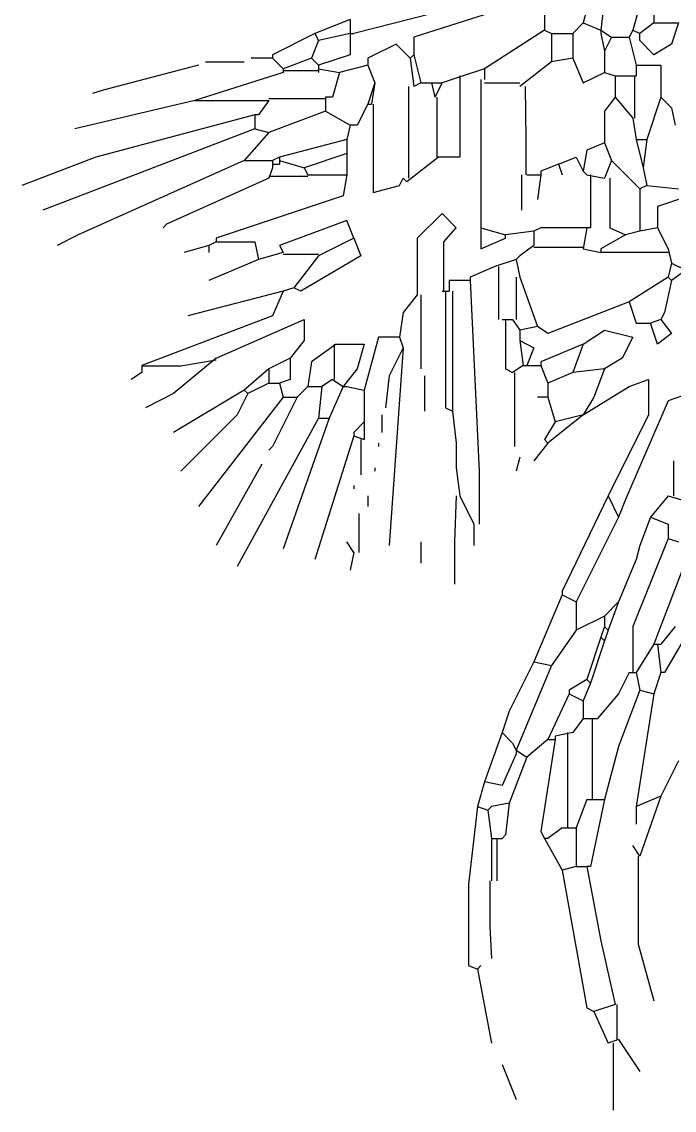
# Model space of a CAD drawing. Header units: millimetres. Extents: x 299 to 406, y 65 to 276.
# Drawn here: x 298.9 to 335.8, y 172.2 to 233.8 of the extents above; entities that cross this region are included whole.
import ezdxf

# ---------------------------------------------------------------- set-up
doc = ezdxf.new("R2010")
doc.units = ezdxf.units.MM
doc.layers.add('Standard', color=7, linetype='Continuous')

msp = doc.modelspace()

# ---------------------------------------------------------------- linework, layer by layer
at = {"layer": 'Standard', "linetype": 'Continuous'}
for p, q in [((325.457, 235.177), (317.657, 233.177)), ((331.857, 235.177), (331.657, 233.377)), ((325.457, 234.377), (321.057, 232.977)), ((328.457, 234.377), (328.457, 233.377)), ((330.857, 234.577), (330.657, 233.777)), ((333.857, 234.777), (333.457, 233.377)), ((334.657, 234.577), (334.657, 233.777)), ((317.457, 233.977), (315.457, 233.177)), ((317.457, 233.977), (317.457, 233.177)), ((330.657, 233.777), (330.057, 233.177)), ((330.657, 233.777), (331.657, 233.377)), ((334.657, 233.777), (333.857, 233.177)), ((334.657, 233.777), (336.057, 233.777)), ((336.057, 233.777), (335.657, 232.577)), ((315.457, 233.177), (313.057, 231.977)), ((315.457, 233.177), (315.657, 232.777)), ((317.457, 233.177), (315.657, 232.777)), ((317.457, 233.177), (317.657, 233.177)), ((317.457, 233.177), (317.457, 231.977)), ((328.457, 233.377), (325.057, 231.177)), ((328.457, 233.377), (328.857, 233.177)), ((328.857, 233.177), (330.057, 233.177)), ((328.857, 233.177), (328.857, 231.577)), ((330.057, 233.177), (330.057, 231.777)), ((331.657, 233.377), (331.657, 233.177)), ((331.657, 233.377), (332.257, 232.977)), ((331.657, 233.177), (331.857, 232.177)), ((333.457, 233.377), (333.257, 232.977)), ((333.457, 233.377), (333.857, 233.177)), ((333.857, 232.777), (333.857, 233.177)), ((315.657, 232.777), (315.257, 231.777)), ((320.057, 232.577), (318.457, 231.777)), ((320.857, 231.777), (320.057, 232.577)), ((321.057, 232.977), (321.057, 231.977)), ((332.257, 232.977), (331.857, 232.177)), ((332.257, 232.977), (333.257, 232.977)), ((333.257, 232.977), (333.657, 231.377)), ((334.657, 231.977), (333.857, 232.777)), ((335.657, 232.577), (334.657, 231.977)), ((313.057, 231.977), (313.057, 231.777)), ((317.457, 231.977), (315.657, 231.377)), ((321.057, 231.977), (320.857, 231.777)), ((321.057, 231.977), (321.457, 230.377)), ((331.857, 232.177), (331.857, 230.977)), ((308.857, 231.377), (303.457, 229.977)), ((309.257, 231.577), (311.457, 231.577)), ((313.057, 231.777), (311.857, 231.777)), ((313.057, 231.777), (313.657, 231.177)), ((315.257, 231.777), (313.657, 231.177)), ((315.257, 231.777), (315.657, 231.377)), ((315.657, 231.377), (315.657, 231.177)), ((318.457, 231.377), (316.857, 230.977)), ((318.457, 231.777), (318.457, 231.377)), ((318.457, 231.377), (318.857, 230.377)), ((320.857, 231.777), (321.057, 230.177)), ((328.857, 231.577), (327.057, 230.177)), ((330.057, 231.777), (328.857, 231.577)), ((330.057, 231.777), (330.657, 230.377)), ((333.657, 231.377), (333.657, 230.777)), ((333.657, 231.377), (335.057, 231.377)), ((335.057, 231.377), (335.057, 229.577)), ((313.657, 230.977), (308.657, 229.377)), ((313.657, 231.177), (313.657, 230.977)), ((313.657, 231.077), (315.657, 231.077)), ((315.657, 231.177), (316.857, 230.977)), ((315.657, 231.177), (315.657, 230.977)), ((316.857, 230.977), (316.457, 229.577)), ((323.857, 230.777), (322.657, 230.377)), ((323.657, 230.777), (323.657, 226.177)), ((325.057, 231.177), (323.857, 230.777)), ((325.057, 231.177), (325.057, 230.577)), ((330.657, 230.377), (331.857, 230.977)), ((331.857, 230.977), (332.457, 230.777)), ((332.457, 230.777), (332.457, 229.577)), ((332.457, 230.777), (333.657, 230.777)), ((333.557, 230.777), (333.557, 228.377)), ((318.857, 230.377), (318.457, 229.177)), ((318.857, 230.377), (318.657, 229.177)), ((320.757, 230.177), (320.757, 224.977)), ((321.457, 230.377), (321.057, 230.177)), ((321.457, 230.377), (322.057, 230.377)), ((322.057, 230.377), (322.257, 229.577)), ((322.057, 230.377), (322.657, 230.377)), ((322.657, 230.377), (322.257, 229.577)), ((324.857, 230.577), (324.857, 223.577)), ((325.057, 230.377), (327.057, 230.377)), ((327.357, 230.177), (327.407, 227.177)), ((303.457, 229.977), (302.857, 229.777)), ((316.057, 229.477), (312.857, 229.477)), ((316.457, 229.577), (316.057, 229.577)), ((316.057, 229.577), (316.057, 228.777)), ((322.357, 229.577), (322.357, 226.177)), ((332.457, 229.577), (331.857, 228.777)), ((332.457, 229.577), (333.457, 228.377)), ((335.057, 229.577), (334.257, 227.177)), ((335.057, 229.577), (335.657, 228.977)), ((308.657, 229.377), (301.857, 227.777)), ((308.657, 229.377), (312.857, 229.377)), ((312.857, 229.377), (312.257, 228.577)), ((318.457, 229.177), (317.857, 227.977)), ((318.457, 229.177), (318.657, 229.177)), ((318.757, 229.177), (318.757, 224.177)), ((335.657, 228.977), (335.857, 227.977)), ((312.057, 228.577), (303.057, 226.177)), ((312.057, 228.577), (312.057, 227.777)), ((312.257, 228.577), (312.057, 228.577)), ((316.057, 228.777), (312.857, 227.577)), ((316.057, 228.777), (317.457, 227.977)), ((331.857, 228.777), (331.857, 226.977)), ((333.457, 228.377), (333.657, 227.177)), ((312.057, 227.777), (300.057, 223.177)), ((312.857, 227.577), (311.457, 225.977)), ((312.057, 227.777), (312.857, 227.577)), ((317.457, 227.977), (317.257, 227.177)), ((317.857, 227.977), (317.457, 227.977)), ((317.257, 227.177), (313.457, 226.177)), ((317.257, 227.177), (317.257, 226.377)), ((327.407, 227.177), (327.407, 225.177)), ((331.857, 226.977), (330.857, 226.577)), ((331.857, 226.977), (332.257, 225.977)), ((333.657, 227.177), (334.057, 225.577)), ((333.657, 227.177), (334.257, 227.177)), ((334.257, 227.177), (334.057, 225.577)), ((317.257, 226.377), (314.857, 225.577)), ((317.257, 226.377), (317.257, 225.177)), ((330.857, 226.577), (330.657, 225.377)), ((303.057, 226.177), (298.857, 224.577)), ((311.457, 225.977), (302.057, 221.777)), ((311.457, 225.977), (313.057, 225.977)), ((313.457, 226.177), (313.057, 225.977)), ((313.057, 225.977), (313.057, 225.777)), ((313.057, 225.777), (313.057, 225.577)), ((313.057, 225.777), (313.457, 225.777)), ((313.457, 226.177), (313.457, 225.977)), ((313.457, 225.977), (313.457, 225.777)), ((313.457, 225.977), (314.857, 225.577)), ((322.457, 226.177), (320.657, 224.777)), ((323.657, 226.177), (322.457, 226.177)), ((329.257, 225.777), (328.257, 225.377)), ((329.257, 225.777), (330.257, 226.177)), ((329.257, 225.777), (329.457, 225.177)), ((330.257, 226.177), (330.657, 225.377)), ((332.257, 225.977), (331.857, 224.977)), ((332.257, 225.977), (333.857, 224.377)), ((313.057, 225.577), (312.857, 224.977)), ((314.857, 225.577), (315.057, 225.177)), ((315.057, 225.177), (317.257, 225.177)), ((317.257, 225.177), (317.057, 223.977)), ((327.157, 225.177), (327.157, 223.177)), ((327.457, 225.177), (328.257, 225.177)), ((328.257, 225.177), (328.057, 223.777)), ((328.257, 225.377), (328.257, 225.177)), ((330.657, 225.377), (330.857, 225.177)), ((330.857, 225.177), (331.857, 224.977)), ((331.057, 225.177), (331.057, 222.177)), ((334.057, 225.577), (334.257, 224.577)), ((312.857, 224.977), (307.057, 222.377)), ((315.057, 225.077), (312.857, 225.077)), ((318.757, 224.177), (320.257, 224.577)), ((320.257, 224.577), (320.457, 224.977)), ((320.657, 224.777), (320.457, 224.977)), ((332.157, 224.977), (332.157, 222.177)), ((334.257, 224.577), (333.857, 224.377)), ((334.257, 224.577), (336.057, 224.377)), ((317.057, 223.977), (309.857, 221.577)), ((333.857, 224.377), (333.857, 221.977)), ((324.857, 223.577), (324.857, 222.177)), ((336.057, 223.777), (334.857, 223.377)), ((334.857, 223.377), (334.857, 222.177)), ((322.657, 222.977), (321.257, 221.577)), ((323.457, 222.177), (322.657, 222.977)), ((307.057, 222.377), (306.857, 222.177)), ((317.257, 222.577), (313.457, 221.177)), ((317.657, 221.577), (317.257, 222.577)), ((322.757, 221.377), (323.457, 222.177)), ((324.857, 222.177), (324.857, 220.977)), ((324.857, 222.177), (326.257, 221.777)), ((328.257, 222.177), (327.857, 221.977)), ((330.857, 222.177), (328.257, 222.177)), ((330.857, 222.177), (330.657, 220.977)), ((331.057, 222.177), (330.857, 222.177)), ((332.157, 222.177), (333.057, 221.777)), ((334.857, 222.177), (333.857, 221.977)), ((334.857, 222.177), (335.457, 220.977)), ((302.057, 221.777), (300.857, 221.177)), ((309.857, 221.577), (309.857, 221.377)), ((317.657, 221.577), (315.657, 220.577)), ((317.657, 221.577), (318.057, 220.577)), ((321.257, 221.577), (321.257, 218.377)), ((324.857, 220.977), (326.257, 221.577)), ((327.857, 221.977), (326.257, 221.777)), ((326.257, 221.577), (326.257, 221.777)), ((327.857, 221.977), (327.857, 221.177)), ((333.057, 221.777), (331.657, 220.977)), ((333.857, 221.977), (333.057, 221.777)), ((309.457, 221.177), (308.057, 220.777)), ((309.857, 221.377), (309.457, 221.177)), ((309.457, 221.177), (309.457, 220.777)), ((309.857, 221.377), (312.057, 221.377)), ((312.057, 221.377), (312.257, 220.377)), ((313.657, 220.777), (312.257, 220.377)), ((313.457, 221.177), (313.657, 220.777)), ((322.757, 218.577), (322.757, 221.377)), ((327.857, 221.177), (327.057, 220.577)), ((327.857, 221.077), (330.657, 221.077)), ((330.657, 220.977), (331.657, 220.777)), ((331.657, 220.977), (331.657, 220.777)), ((331.857, 220.777), (331.657, 220.777)), ((335.457, 220.777), (331.857, 220.777)), ((335.457, 220.977), (335.657, 220.177)), ((312.257, 220.377), (309.457, 219.177)), ((313.657, 220.677), (315.657, 220.677)), ((315.657, 220.577), (314.257, 218.777)), ((318.057, 220.577), (314.657, 218.577)), ((326.857, 220.377), (325.657, 219.977)), ((327.057, 220.577), (326.857, 220.377)), ((326.857, 220.377), (327.057, 219.377)), ((335.657, 220.177), (335.457, 219.377)), ((335.657, 220.177), (336.457, 219.777)), ((325.657, 219.977), (324.257, 219.377)), ((325.857, 219.977), (325.857, 216.977)), ((336.457, 219.777), (335.657, 219.177)), ((324.257, 219.177), (323.057, 219.177)), ((323.057, 219.177), (323.057, 218.577)), ((324.257, 219.377), (324.257, 219.177)), ((324.257, 219.177), (324.757, 208.377)), ((326.857, 219.377), (326.857, 216.977)), ((327.057, 219.377), (328.057, 216.577)), ((335.457, 219.377), (333.257, 217.977)), ((335.657, 219.177), (335.257, 217.377)), ((335.457, 219.377), (335.657, 219.177)), ((313.657, 218.577), (308.257, 217.177)), ((313.657, 218.577), (313.057, 217.177)), ((314.257, 218.777), (313.657, 218.577)), ((314.657, 218.577), (314.257, 218.777)), ((321.257, 218.377), (320.457, 217.377)), ((321.457, 218.377), (321.457, 214.177)), ((322.657, 218.577), (323.057, 218.577)), ((322.857, 218.577), (322.857, 211.977)), ((323.257, 218.577), (323.257, 211.977)), ((333.257, 217.977), (328.657, 216.177)), ((333.257, 217.977), (333.657, 216.777)), ((313.057, 217.177), (305.657, 214.377)), ((320.457, 217.377), (320.257, 215.977)), ((335.257, 217.377), (335.057, 216.977)), ((309.857, 214.777), (314.857, 216.977)), ((314.857, 216.977), (314.857, 215.777)), ((326.057, 216.977), (326.657, 216.977)), ((326.257, 216.977), (326.257, 214.177)), ((326.657, 216.977), (327.057, 216.377)), ((328.057, 216.577), (327.057, 216.377)), ((328.657, 216.177), (328.057, 216.577)), ((333.657, 216.777), (334.457, 216.777)), ((335.057, 216.977), (334.457, 216.777)), ((334.857, 215.577), (334.457, 216.777)), ((335.057, 216.977), (335.657, 216.177)), ((319.057, 215.977), (318.257, 212.977)), ((320.257, 215.977), (319.057, 215.977)), ((320.257, 215.977), (320.457, 215.377)), ((327.057, 216.377), (327.057, 215.777)), ((330.657, 215.577), (331.857, 216.377)), ((331.857, 216.377), (333.457, 215.977)), ((333.457, 215.977), (332.857, 214.777)), ((335.657, 216.177), (334.857, 215.577)), ((314.857, 215.777), (314.057, 214.777)), ((316.657, 215.577), (315.257, 214.577)), ((316.557, 215.577), (316.557, 213.577)), ((316.657, 215.577), (318.257, 215.577)), ((318.257, 215.577), (317.857, 214.177)), ((320.457, 215.377), (319.657, 204.177)), ((320.457, 215.377), (319.657, 213.777)), ((327.057, 215.777), (327.257, 214.377)), ((327.057, 215.777), (327.857, 215.377)), ((327.857, 215.377), (327.457, 214.377)), ((330.657, 215.577), (328.257, 214.577)), ((330.657, 215.577), (330.057, 213.977)), ((309.857, 214.777), (307.457, 212.777)), ((309.857, 214.677), (307.857, 214.327)), ((314.057, 214.777), (312.857, 214.177)), ((314.057, 214.777), (314.057, 213.577)), ((332.857, 214.777), (331.857, 214.177)), ((305.657, 214.377), (305.657, 213.977)), ((307.857, 214.327), (305.657, 214.327)), ((312.857, 214.177), (311.457, 212.977)), ((312.857, 214.177), (312.857, 213.377)), ((315.257, 214.577), (315.057, 213.177)), ((317.857, 214.177), (317.057, 213.177)), ((326.257, 214.177), (326.657, 213.977)), ((327.257, 214.377), (326.657, 213.977)), ((327.257, 214.377), (327.457, 214.377)), ((327.457, 214.377), (327.657, 214.377)), ((327.657, 214.377), (328.257, 214.377)), ((328.257, 214.577), (328.257, 214.377)), ((328.257, 214.377), (328.657, 213.377)), ((331.857, 214.177), (330.057, 213.977)), ((331.857, 214.177), (331.257, 212.577)), ((305.657, 213.977), (305.057, 213.577)), ((312.857, 213.377), (311.657, 212.777)), ((312.857, 213.377), (313.457, 213.377)), ((314.057, 213.577), (313.457, 213.377)), ((313.457, 213.377), (313.657, 212.577)), ((316.457, 213.577), (315.857, 213.177)), ((316.457, 213.577), (317.057, 213.177)), ((319.657, 213.777), (319.457, 211.977)), ((321.657, 213.777), (321.657, 211.777)), ((326.757, 213.977), (326.757, 209.777)), ((330.057, 213.977), (328.657, 213.377)), ((328.657, 213.377), (328.657, 212.577)), ((333.257, 213.177), (334.357, 213.577)), ((334.357, 213.577), (334.357, 211.577)), ((307.457, 212.777), (305.857, 211.977)), ((311.457, 212.977), (307.457, 210.577)), ((311.657, 212.777), (311.057, 211.577)), ((311.457, 212.977), (311.657, 212.777)), ((315.057, 213.177), (314.457, 212.577)), ((315.057, 213.177), (315.857, 213.177)), ((315.857, 213.177), (315.657, 211.377)), ((317.057, 213.177), (316.257, 211.377)), ((317.057, 213.177), (317.257, 213.177)), ((317.257, 213.177), (318.257, 212.977)), ((318.257, 212.977), (318.257, 211.177)), ((330.657, 211.577), (333.257, 213.177)), ((336.657, 212.777), (335.457, 212.377)), ((313.657, 212.577), (308.857, 206.377)), ((314.457, 212.577), (313.057, 209.777)), ((313.657, 212.577), (314.457, 212.577)), ((328.657, 212.577), (328.057, 212.577)), ((328.657, 212.577), (329.057, 211.177)), ((331.257, 212.577), (330.657, 211.577)), ((335.457, 212.377), (333.057, 206.777)), ((311.057, 211.577), (307.857, 208.377)), ((319.257, 211.577), (319.257, 210.577)), ((322.857, 211.977), (323.257, 211.777)), ((323.257, 211.977), (323.257, 211.777)), ((323.257, 211.777), (323.457, 209.977)), ((330.657, 211.577), (328.657, 209.977)), ((330.657, 211.577), (329.057, 211.177)), ((334.357, 211.577), (332.057, 206.977)), ((315.657, 211.377), (311.057, 202.977)), ((316.257, 211.377), (313.657, 203.977)), ((315.657, 211.377), (316.257, 211.377)), ((318.257, 211.177), (317.657, 210.577)), ((318.257, 211.177), (318.257, 210.177)), ((329.057, 211.177), (328.457, 210.177)), ((317.657, 210.377), (315.457, 203.377)), ((317.657, 210.577), (317.657, 210.377)), ((317.657, 210.377), (318.257, 210.177)), ((313.057, 209.777), (312.857, 209.577)), ((318.057, 210.177), (318.057, 208.177)), ((319.057, 209.977), (319.057, 209.777)), ((323.457, 209.977), (323.457, 208.577)), ((328.657, 209.977), (327.857, 208.977)), ((328.457, 210.177), (328.657, 209.977)), ((327.057, 209.177), (326.857, 208.377)), ((312.457, 208.777), (309.857, 204.177)), ((318.857, 208.577), (318.857, 208.377)), ((323.457, 208.577), (323.657, 206.977)), ((335.757, 208.977), (335.757, 206.977)), ((324.757, 208.377), (324.757, 205.377)), ((317.657, 207.577), (317.657, 207.377)), ((318.457, 206.977), (318.457, 206.377)), ((323.457, 206.977), (323.357, 204.377)), ((323.657, 206.977), (324.457, 205.377)), ((332.057, 206.977), (329.457, 201.577)), ((332.057, 206.977), (332.657, 205.777)), ((333.057, 206.777), (332.657, 205.777)), ((335.457, 206.977), (334.457, 205.777)), ((335.457, 206.977), (336.857, 206.577)), ((317.957, 203.777), (317.957, 205.977)), ((324.457, 205.377), (324.457, 204.177)), ((332.657, 205.777), (330.257, 200.977)), ((334.457, 205.777), (333.857, 204.177)), ((334.457, 205.777), (335.457, 205.377)), ((335.457, 205.377), (335.457, 204.577)), ((317.657, 203.777), (317.257, 204.377)), ((321.457, 204.377), (321.457, 203.177)), ((323.357, 204.377), (323.357, 201.977)), ((335.457, 204.577), (333.457, 199.577)), ((333.857, 204.177), (333.657, 203.377)), ((335.457, 204.577), (336.057, 204.377)), ((317.657, 203.777), (317.457, 202.777)), ((333.657, 203.377), (332.657, 200.977)), ((336.257, 202.777), (334.657, 198.577)), ((329.457, 201.377), (327.857, 197.577)), ((329.457, 201.577), (329.457, 201.377)), ((329.457, 201.377), (330.257, 200.977)), ((330.257, 200.977), (330.257, 199.377)), ((332.657, 200.977), (331.857, 200.177)), ((332.657, 200.977), (332.057, 199.377)), ((331.857, 200.177), (330.257, 199.377)), ((331.857, 200.177), (331.857, 199.577)), ((330.257, 199.377), (328.857, 197.377)), ((331.857, 199.577), (331.657, 198.977)), ((331.857, 199.577), (332.057, 199.377)), ((332.057, 199.377), (331.857, 198.777)), ((333.457, 199.577), (333.457, 196.977)), ((335.857, 199.577), (335.057, 198.577)), ((336.657, 199.377), (335.257, 196.977)), ((331.657, 198.977), (330.857, 196.577)), ((331.857, 198.777), (331.057, 196.377)), ((331.657, 198.977), (331.857, 198.777)), ((334.657, 198.577), (333.657, 196.977)), ((334.657, 198.577), (334.857, 198.577)), ((334.857, 198.577), (335.057, 198.577)), ((334.857, 198.577), (335.057, 196.977)), ((327.857, 197.577), (326.457, 194.777)), ((328.857, 197.377), (326.857, 192.577)), ((327.857, 197.577), (328.857, 197.377)), ((333.257, 196.977), (332.657, 195.777)), ((333.257, 196.977), (333.657, 196.977)), ((333.657, 196.977), (333.857, 195.977)), ((335.057, 196.977), (334.657, 195.777)), ((335.257, 196.977), (335.057, 196.977)), ((330.857, 196.577), (329.857, 195.977)), ((331.057, 196.377), (330.657, 195.377)), ((330.857, 196.577), (331.057, 196.377)), ((329.857, 195.777), (328.657, 193.177)), ((329.857, 195.977), (329.857, 195.777)), ((329.857, 195.777), (330.657, 195.377)), ((332.657, 195.777), (331.457, 194.377)), ((333.857, 195.977), (332.657, 192.777)), ((334.657, 195.777), (333.657, 189.377)), ((333.857, 195.977), (334.657, 195.777)), ((330.657, 195.377), (330.657, 194.377)), ((326.457, 194.777), (326.057, 193.577)), ((330.657, 194.377), (330.057, 193.577)), ((330.657, 194.377), (331.457, 194.377)), ((331.157, 194.377), (331.157, 189.777)), ((326.057, 193.577), (325.057, 190.777)), ((326.057, 193.577), (326.657, 192.977)), ((328.657, 193.177), (327.457, 192.177)), ((329.057, 193.177), (328.257, 187.977)), ((328.657, 193.177), (329.057, 193.177)), ((330.057, 193.577), (329.057, 193.377)), ((329.057, 193.377), (329.057, 193.177)), ((329.757, 193.577), (329.757, 188.177)), ((326.657, 192.977), (326.857, 192.577)), ((326.857, 192.577), (327.457, 192.177)), ((326.857, 192.577), (326.857, 192.377)), ((332.657, 192.777), (331.857, 189.777)), ((326.857, 192.377), (326.057, 190.577)), ((327.457, 192.177), (326.457, 189.577)), ((336.057, 191.977), (335.057, 189.977)), ((325.057, 190.777), (324.657, 189.377)), ((326.057, 190.577), (325.057, 190.777)), ((335.057, 189.977), (333.657, 189.377)), ((335.057, 189.977), (333.857, 186.577)), ((324.657, 189.377), (324.157, 184.977)), ((324.657, 189.377), (325.257, 189.177)), ((325.457, 189.377), (325.257, 189.177)), ((326.457, 189.577), (325.457, 189.377)), ((326.457, 189.577), (326.257, 187.777)), ((330.857, 189.777), (330.257, 188.177)), ((330.857, 189.777), (331.857, 189.777)), ((331.857, 189.777), (331.057, 185.977)), ((333.657, 189.377), (333.657, 188.377)), ((325.257, 189.177), (325.457, 187.577)), ((329.457, 188.177), (328.657, 187.577)), ((329.457, 188.177), (330.257, 188.177)), ((330.257, 188.177), (330.257, 185.977)), ((325.457, 187.577), (326.057, 187.577)), ((325.457, 187.577), (325.457, 185.177)), ((325.757, 187.577), (325.757, 185.177)), ((326.257, 187.777), (326.057, 187.577)), ((328.257, 187.977), (328.457, 187.577)), ((328.657, 187.577), (328.457, 187.577)), ((328.457, 187.577), (329.457, 185.777)), ((333.857, 186.577), (333.457, 187.177)), ((333.757, 186.577), (333.757, 181.577)), ((330.257, 185.977), (329.457, 185.777)), ((329.457, 185.777), (330.857, 177.977)), ((330.257, 185.977), (330.857, 185.977)), ((331.057, 185.977), (330.857, 185.977)), ((330.857, 185.977), (331.657, 181.777)), ((325.357, 185.177), (325.357, 182.577)), ((324.157, 184.977), (324.157, 180.377)), ((325.357, 182.577), (325.457, 180.777)), ((331.657, 181.777), (332.457, 178.177)), ((333.757, 181.577), (334.657, 178.377)), ((324.157, 180.377), (324.657, 180.177)), ((324.657, 180.177), (324.857, 180.377)), ((324.657, 180.177), (325.457, 175.977)), ((330.857, 177.977), (331.257, 177.777)), ((332.457, 178.177), (331.257, 177.777)), ((331.257, 177.777), (332.057, 175.977)), ((332.557, 178.177), (332.557, 176.177)), ((332.657, 176.177), (332.057, 175.977)), ((332.357, 175.977), (332.357, 172.177)), ((332.657, 176.177), (333.857, 174.377)), ((326.057, 174.777), (326.857, 172.777))]:
    msp.add_line(p, q, dxfattribs=at)

doc.saveas('drawing.dxf')
